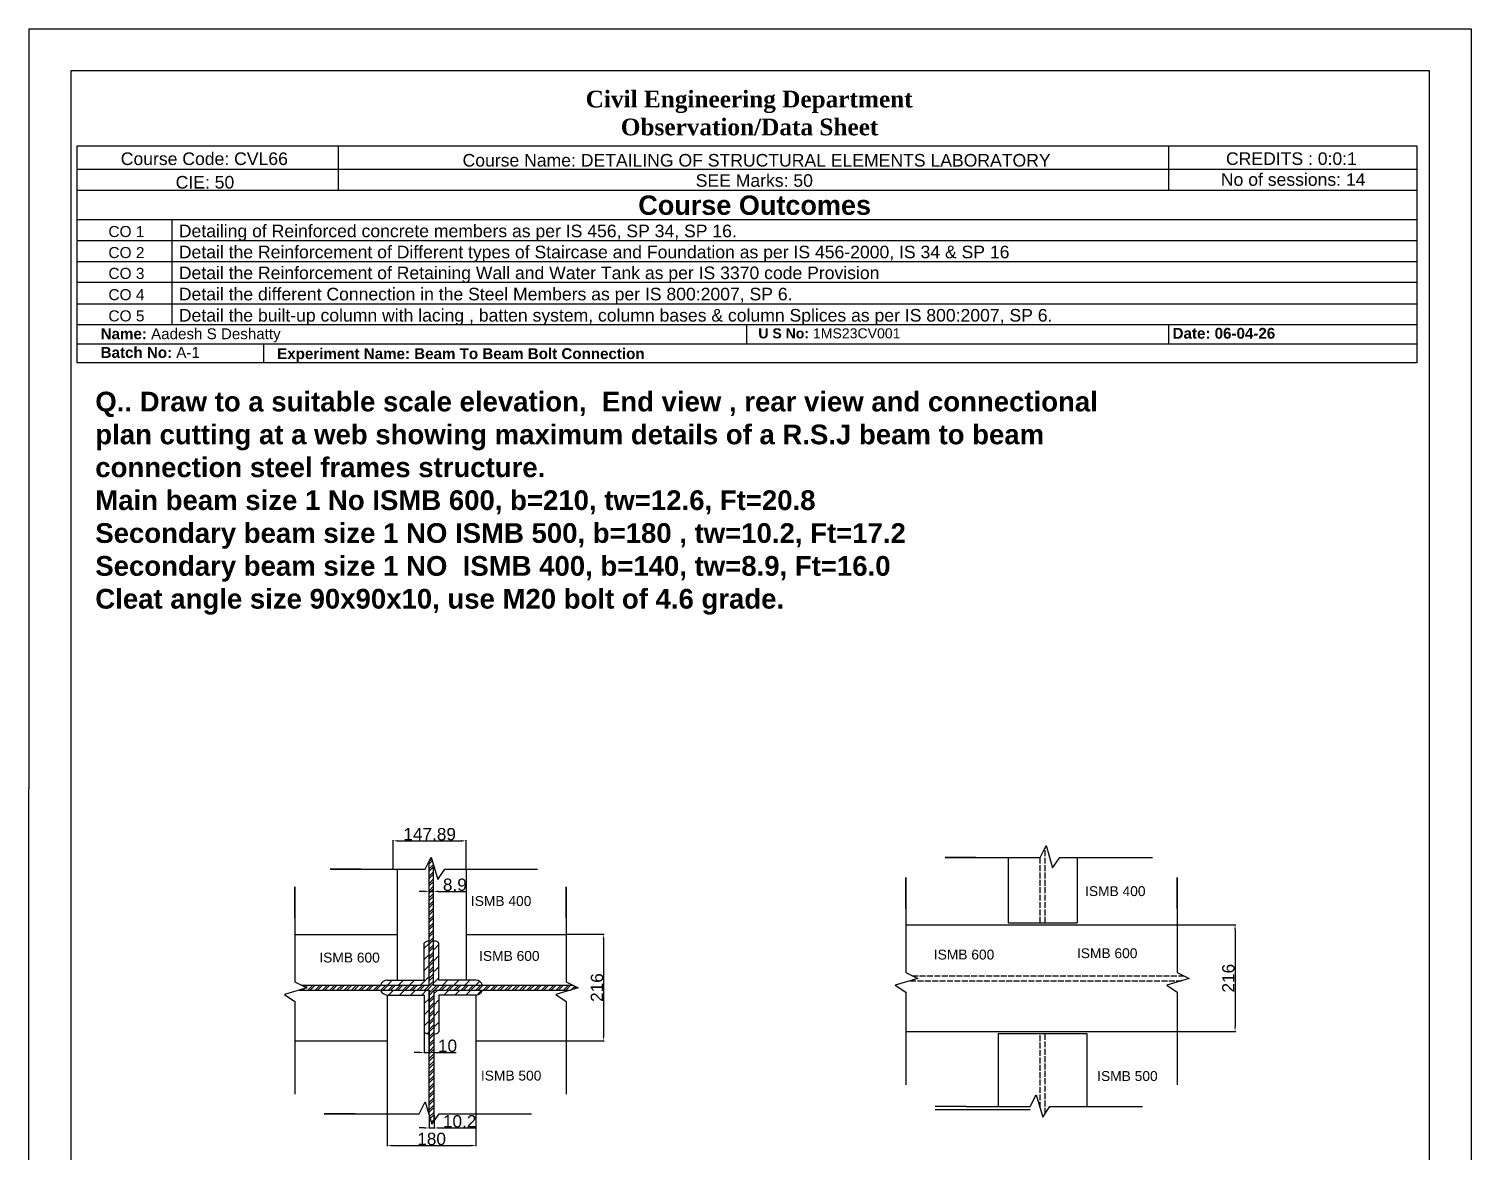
# Model space of a CAD drawing. Header units: millimetres. Extents: x 9543 to 16055, y 15 to 4152.
# Drawn here: x 9543 to 12469, y 1875 to 4152 of the extents above; entities that cross this region are included whole.
import ezdxf

# ---------------------------------------------------------------- set-up
doc = ezdxf.new("R2010")
doc.units = ezdxf.units.MM
doc.linetypes.add('ACAD_ISO02W100', pattern=[15, 12, -3])
doc.styles.get("Standard").update_dxf_attribs({"font": 'arial.ttf'})
doc.dimstyles.new('ISO-25', dxfattribs={"dimtxt": 25, "dimasz": 10, "dimexe": 1.25, "dimexo": 0.625, "dimtad": 1, "dimdsep": 46, "dimtxsty": 'Standard', "dimcen": 2.5, "dimadec": 0, "dimazin": 0, "dimtfac": 1, "dimtmove": 0, "dimatfit": 3, "dimfxl": 1, "dimarcsym": 0})

# ---------------------------------------------------------------- blocks, each defined once
blk = doc.blocks.new('*D4')
at = {"color": 0, "lineweight": -2, "transparency": 16777216}
for p, q in [((10282.3, 2447.9), (10282.3, 2505.7)), ((10292.3, 2504.5), (10420.2, 2504.5)), ((10430.2, 2447.9), (10430.2, 2505.7))]:
    blk.add_line(p, q, dxfattribs=at)
at = {"color": 0, "transparency": 16777216}
for points in [[(10292.3, 2506.1), (10292.3, 2502.8), (10282.3, 2504.5)], [(10420.2, 2506.1), (10420.2, 2502.8), (10430.2, 2504.5)]]:
    blk.add_solid(points, dxfattribs=at)
at = {"layer": 'Defpoints', "color": 0, "transparency": 16777216}
for p in [(10430.2, 2504.5), (10282.3, 2447.3), (10430.2, 2447.3)]:
    blk.add_point(p, dxfattribs=at)
at = {"color": 0, "transparency": 16777216, "insert": (10356.2, 2517.8), "char_height": 25, "attachment_point": 5}
blk.add_mtext('147.89', dxfattribs=at)
blk = doc.blocks.new('*D5')
at = {"color": 0, "lineweight": -2, "transparency": 16777216}
for p, q in [((10345.1, 2401.9), (10335.1, 2401.9)), ((10355.1, 2402.5), (10355.1, 2403.1)), ((10355.1, 2401.9), (10364, 2401.9)), ((10364, 2402.5), (10364, 2403.1)), ((10374, 2401.9), (10430.8, 2401.9))]:
    blk.add_line(p, q, dxfattribs=at)
at = {"color": 0, "transparency": 16777216}
for points in [[(10345.1, 2403.5), (10345.1, 2400.2), (10355.1, 2401.9)], [(10374, 2403.5), (10374, 2400.2), (10364, 2401.9)]]:
    blk.add_solid(points, dxfattribs=at)
at = {"layer": 'Defpoints', "color": 0, "transparency": 16777216}
for p in [(10355.1, 2401.9), (10364, 2401.9), (10364, 2401.9)]:
    blk.add_point(p, dxfattribs=at)
at = {"color": 0, "transparency": 16777216, "insert": (10407.4, 2415.3), "char_height": 25, "attachment_point": 5}
blk.add_mtext('8.9', dxfattribs=at)
blk = doc.blocks.new('*D6')
at = {"color": 0, "lineweight": -2, "transparency": 16777216}
for p, q in [((10634.1, 2314.8), (10710.3, 2314.8)), ((10709.1, 2304.8), (10709.1, 2108.8)), ((10634.1, 2098.8), (10710.3, 2098.8))]:
    blk.add_line(p, q, dxfattribs=at)
at = {"color": 0, "transparency": 16777216}
for points in [[(10707.4, 2304.8), (10710.7, 2304.8), (10709.1, 2314.8)], [(10707.4, 2108.8), (10710.7, 2108.8), (10709.1, 2098.8)]]:
    blk.add_solid(points, dxfattribs=at)
at = {"layer": 'Defpoints', "color": 0, "transparency": 16777216}
for p in [(10633.4, 2314.8), (10633.4, 2098.8), (10709.1, 2098.8)]:
    blk.add_point(p, dxfattribs=at)
at = {"color": 0, "transparency": 16777216, "insert": (10695.7, 2206.8), "char_height": 25, "attachment_point": 5, "rotation": 90}
blk.add_mtext('216', dxfattribs=at)
blk = doc.blocks.new('*D7')
at = {"color": 0, "lineweight": -2, "transparency": 16777216}
for p, q in [((10345.1, 2116.1), (10345.1, 2073.8)), ((10355.1, 2116.1), (10355.1, 2073.8)), ((10335.1, 2075.1), (10325.1, 2075.1)), ((10345.1, 2075.1), (10355.1, 2075.1)), ((10365.1, 2075.1), (10409.7, 2075.1))]:
    blk.add_line(p, q, dxfattribs=at)
at = {"color": 0, "transparency": 16777216}
for points in [[(10335.1, 2076.7), (10335.1, 2073.4), (10345.1, 2075.1)], [(10365.1, 2076.7), (10365.1, 2073.4), (10355.1, 2075.1)]]:
    blk.add_solid(points, dxfattribs=at)
at = {"layer": 'Defpoints', "color": 0, "transparency": 16777216}
for p in [(10345.1, 2116.8), (10355.1, 2116.8), (10355.1, 2075.1)]:
    blk.add_point(p, dxfattribs=at)
at = {"color": 0, "transparency": 16777216, "insert": (10392.4, 2088.5), "char_height": 25, "attachment_point": 5}
blk.add_mtext('10', dxfattribs=at)
blk = doc.blocks.new('*D8')
at = {"color": 0, "lineweight": -2, "transparency": 16777216}
for p, q in [((10355.1, 1947.8), (10355.1, 1920.7)), ((10365.3, 1947.8), (10365.3, 1920.7)), ((10345.1, 1922), (10335.1, 1922)), ((10355.1, 1922), (10365.3, 1922)), ((10375.3, 1922), (10448.9, 1922))]:
    blk.add_line(p, q, dxfattribs=at)
at = {"color": 0, "transparency": 16777216}
for points in [[(10345.1, 1923.6), (10345.1, 1920.3), (10355.1, 1922)], [(10375.3, 1923.6), (10375.3, 1920.3), (10365.3, 1922)]]:
    blk.add_solid(points, dxfattribs=at)
at = {"layer": 'Defpoints', "color": 0, "transparency": 16777216}
for p in [(10355.1, 1948.5), (10365.3, 1948.5), (10365.3, 1922)]:
    blk.add_point(p, dxfattribs=at)
at = {"color": 0, "transparency": 16777216, "insert": (10417.1, 1935.3), "char_height": 25, "attachment_point": 5}
blk.add_mtext('10.2', dxfattribs=at)
blk = doc.blocks.new('*D9')
at = {"color": 0, "lineweight": -2, "transparency": 16777216}
for p, q in [((10270.2, 1950.1), (10270.2, 1885)), ((10450.2, 1950.1), (10450.2, 1885)), ((10280.2, 1886.2), (10440.2, 1886.2))]:
    blk.add_line(p, q, dxfattribs=at)
at = {"color": 0, "transparency": 16777216}
for points in [[(10280.2, 1887.9), (10280.2, 1884.5), (10270.2, 1886.2)], [(10440.2, 1887.9), (10440.2, 1884.5), (10450.2, 1886.2)]]:
    blk.add_solid(points, dxfattribs=at)
at = {"layer": 'Defpoints', "color": 0, "transparency": 16777216}
for p in [(10270.2, 1950.7), (10450.2, 1950.7), (10450.2, 1886.2)]:
    blk.add_point(p, dxfattribs=at)
at = {"color": 0, "transparency": 16777216, "insert": (10360.2, 1899.6), "char_height": 25, "attachment_point": 5}
blk.add_mtext('180', dxfattribs=at)
blk = doc.blocks.new('*D83')
at = {"color": 0, "lineweight": -2, "transparency": 16777216}
for p, q in [((11873.4, 2333.8), (11991.4, 2333.8)), ((11990.1, 2323.8), (11990.1, 2127.8)), ((11873.4, 2117.8), (11991.4, 2117.8))]:
    blk.add_line(p, q, dxfattribs=at)
at = {"color": 0, "transparency": 16777216}
for points in [[(11988.5, 2323.8), (11991.8, 2323.8), (11990.1, 2333.8)], [(11988.5, 2127.8), (11991.8, 2127.8), (11990.1, 2117.8)]]:
    blk.add_solid(points, dxfattribs=at)
at = {"layer": 'Defpoints', "color": 0, "transparency": 16777216}
for p in [(11872.8, 2333.8), (11872.8, 2117.8), (11990.1, 2117.8)]:
    blk.add_point(p, dxfattribs=at)
at = {"color": 0, "transparency": 16777216, "insert": (11976.7, 2225.8), "char_height": 25, "attachment_point": 5, "rotation": 90}
blk.add_mtext('216', dxfattribs=at)

msp = doc.modelspace()

# ---------------------------------------------------------------- hatches: boundary and pattern name
h = msp.add_hatch()
h.set_pattern_fill('ANSI32', color=256, scale=1.1)
h.set_pattern_definition([(45, (7475.986, 472.587), (-7.40871, 7.40871), []), (45, (7480.925, 472.587), (-7.40871, 7.40871), [])])
h.paths.add_polyline_path([(10646.403, 2211.869), (10363.99, 2211.869), (10363.99, 2456.024), (10359.455, 2471.465), (10355.09, 2462.79), (10355.09, 2211.869), (10095.752, 2211.869), (10106.951, 2206.234), (10091.408, 2201.669), (10355.09, 2201.669), (10355.09, 2116.769), (10355.09, 1948.465), (10360.705, 1929.35), (10365.29, 1936.103), (10365.29, 2201.669), (10642.059, 2201.669), (10657.602, 2206.234)])
h = msp.add_hatch()
h.set_pattern_fill('ANSI31', color=256, scale=5)
h.set_pattern_definition([(45, (7475.986, 472.587), (-11.22532, 11.22532), [])])
h.paths.add_polyline_path([(10355.09, 2301.216, 0.18881895), (10345.09, 2296.769), (10345.09, 2221.869), (10270.19, 2221.869, 0.30564437), (10256.716, 2211.869), (10355.09, 2211.869)])
h.paths.add_polyline_path([(10375.09, 2296.769, 0.18536588), (10365.29, 2301.206), (10365.29, 2211.869), (10463.465, 2211.869, 0.30564437), (10449.99, 2221.869), (10375.09, 2221.869)])
h.paths.add_polyline_path([(10355.09, 2201.669), (10256.716, 2201.669, 0.30564437), (10270.19, 2191.669), (10345.09, 2191.669), (10345.09, 2116.769, 0.18881895), (10355.09, 2112.322)])
h.paths.add_polyline_path([(10463.465, 2201.669), (10365.29, 2201.669), (10365.29, 2112.332, 0.18536588), (10375.09, 2116.769), (10375.09, 2191.669), (10449.99, 2191.669, 0.30564437)])

# ---------------------------------------------------------------- linework, layer by layer
for p, q in [((9543.088, 4151.913), (12469.133, 4151.913)), ((9543.088, 4151.913), (9543.088, 2610.091)), ((12469.133, 4151.913), (12469.133, 15.436)), ((10170.602, 3914.405), (10170.602, 3823.783)), ((11855.033, 3914.405), (11855.033, 3823.783)), ((9641.328, 3867.36), (12358.724, 3867.36)), ((12358.724, 3823.783), (9641.328, 3823.783)), ((9641.328, 3765.283), (12358.724, 3765.283)), ((9833.42, 3765.283), (9833.42, 3721.934)), ((12358.724, 3721.934), (9641.328, 3721.934)), ((9833.42, 3721.934), (9833.42, 3679.954)), ((9641.328, 3679.954), (12358.724, 3679.954)), ((9833.42, 3679.954), (9833.42, 3637.3)), ((12358.724, 3637.3), (9641.328, 3637.3)), ((9833.42, 3637.3), (9833.42, 3593.793)), ((9641.328, 3593.793), (12358.724, 3593.793)), ((9833.42, 3593.793), (9833.42, 3551.192)), ((12358.724, 3551.192), (9641.328, 3551.192)), ((10999.811, 3513.156), (10999.811, 3551.192)), ((11855.743, 3513.156), (11855.743, 3551.192)), ((9641.328, 3513.156), (12358.724, 3513.156)), ((10019.711, 3474.392), (10019.711, 3513.156)), ((9543.088, 15.436), (9543.088, 2610.091)), ((11594.565, 2470.804), (11606.718, 2494.959)), ((11606.718, 2494.959), (11620.079, 2449.47)), ((10347.302, 2447.31), (10359.455, 2471.465)), ((10355.09, 2211.869), (10355.09, 2462.79)), ((10359.455, 2471.465), (10372.816, 2425.976)), ((11464.565, 2470.804), (11401.802, 2470.804)), ((11401.802, 2470.804), (11594.565, 2470.804)), ((11464.565, 2470.804), (11594.565, 2470.804)), ((11529.565, 2470.804), (11529.565, 2338.263)), ((11620.079, 2449.47), (11634.565, 2470.804)), ((11634.565, 2470.804), (11764.565, 2470.804)), ((11634.565, 2470.804), (11822.529, 2470.804)), ((11669.565, 2470.804), (11669.565, 2338.263)), ((10217.302, 2447.31), (10154.539, 2447.31)), ((10154.539, 2447.31), (10347.302, 2447.31)), ((10217.302, 2447.31), (10347.302, 2447.31)), ((10290.19, 2447.31), (10290.19, 2221.869)), ((10363.99, 2211.869), (10363.99, 2456.024)), ((10372.816, 2425.976), (10387.302, 2447.31)), ((10387.302, 2447.31), (10517.302, 2447.31)), ((10387.302, 2447.31), (10575.266, 2447.31)), ((10430.19, 2447.31), (10430.19, 2221.869)), ((11322.17, 2367.389), (11322.17, 2430.152)), ((11322.17, 2430.152), (11322.17, 2237.389)), ((11872.821, 2367.389), (11872.821, 2430.152)), ((11872.821, 2430.152), (11872.821, 2237.389)), ((10082.796, 2348.388), (10082.796, 2411.15)), ((10082.796, 2411.15), (10082.796, 2218.388)), ((10633.447, 2348.388), (10633.447, 2411.15)), ((10633.447, 2411.15), (10633.447, 2218.388)), ((10082.796, 2348.388), (10082.796, 2218.388)), ((10633.447, 2348.388), (10633.447, 2218.388)), ((11322.17, 2367.389), (11322.17, 2237.389)), ((11872.821, 2367.389), (11872.821, 2237.389)), ((10082.796, 2314.769), (10290.19, 2314.769)), ((10430.19, 2314.769), (10633.447, 2314.769)), ((11322.17, 2333.771), (11529.565, 2333.771)), ((11529.565, 2338.263), (11669.565, 2338.263)), ((11529.565, 2333.771), (11669.565, 2333.771)), ((11669.565, 2333.771), (11872.821, 2333.771)), ((10345.09, 2221.869), (10345.09, 2296.769)), ((10375.09, 2221.869), (10375.09, 2296.769)), ((11346.325, 2225.236), (11300.836, 2211.875)), ((11322.17, 2237.389), (11346.325, 2225.236)), ((11896.976, 2225.236), (11851.487, 2211.875)), ((11872.821, 2237.389), (11896.976, 2225.236)), ((10106.951, 2206.234), (10061.462, 2192.873)), ((10082.796, 2218.388), (10106.951, 2206.234)), ((10091.408, 2201.669), (10355.09, 2201.669)), ((10095.752, 2211.869), (10355.09, 2211.869)), ((10270.19, 2221.869), (10345.09, 2221.869)), ((10355.09, 1948.465), (10355.09, 2201.669)), ((10355.09, 2201.669), (10355.09, 2116.769)), ((10363.99, 2211.869), (10646.403, 2211.869)), ((10365.29, 1936.103), (10365.29, 2201.669)), ((10365.29, 2201.669), (10642.059, 2201.669)), ((10449.99, 2221.869), (10375.09, 2221.869)), ((10657.602, 2206.234), (10612.113, 2192.873)), ((10633.447, 2218.388), (10657.602, 2206.234)), ((11300.836, 2211.875), (11322.17, 2197.389)), ((11322.17, 2197.389), (11322.17, 2067.389)), ((11322.17, 2197.389), (11322.17, 2009.425)), ((11851.487, 2211.875), (11872.821, 2197.389)), ((11872.821, 2197.389), (11872.821, 2067.389)), ((11872.821, 2197.389), (11872.821, 2009.425)), ((10061.462, 2192.873), (10082.796, 2178.388)), ((10082.796, 2178.388), (10082.796, 2048.388)), ((10082.796, 2178.388), (10082.796, 1990.423)), ((10270.19, 2191.669), (10270.19, 1950.684)), ((10270.19, 2191.669), (10345.09, 2191.669)), ((10345.09, 2191.669), (10345.09, 2116.769)), ((10375.09, 2191.669), (10375.09, 2116.769)), ((10449.99, 2191.669), (10375.09, 2191.669)), ((10450.19, 2191.679), (10450.19, 1950.684)), ((10612.113, 2192.873), (10633.447, 2178.388)), ((10633.447, 2178.388), (10633.447, 2048.388)), ((10633.447, 2178.388), (10633.447, 1990.423)), ((11322.17, 2117.771), (11509.565, 2117.771)), ((11509.565, 2117.771), (11689.565, 2117.771)), ((11509.565, 2113.316), (11509.565, 1965.231)), ((11509.565, 2113.316), (11689.565, 2113.316)), ((11509.565, 2113.316), (11689.565, 2113.316)), ((11689.565, 2117.771), (11872.821, 2117.771)), ((11689.565, 2113.316), (11689.565, 1965.231)), ((10082.796, 2098.769), (10270.19, 2098.769)), ((10450.19, 2098.769), (10633.447, 2098.769)), ((10335.19, 1950.684), (10347.344, 1974.839)), ((10347.344, 1974.839), (10360.705, 1929.35)), ((11444.565, 1965.231), (11381.802, 1965.231)), ((11444.565, 1965.231), (11574.565, 1965.231)), ((11574.565, 1965.231), (11586.718, 1989.386)), ((11586.718, 1989.386), (11600.079, 1943.897)), ((11600.079, 1943.897), (11614.565, 1965.231)), ((11614.565, 1965.231), (11744.565, 1965.231)), ((11614.565, 1965.231), (11802.529, 1965.231)), ((10205.19, 1950.684), (10142.428, 1950.684)), ((10142.428, 1950.684), (10335.19, 1950.684)), ((10205.19, 1950.684), (10335.19, 1950.684)), ((10360.705, 1929.35), (10375.19, 1950.684)), ((10375.19, 1950.684), (10505.19, 1950.684)), ((10375.19, 1950.684), (10563.155, 1950.684)), ((11381.802, 1959.686), (11574.565, 1959.686))]:
    msp.add_line(p, q)
at = {"linetype": 'ACAD_ISO02W100'}
for p, q in [((11604.665, 2338.263), (11604.665, 2490.878)), ((11594.465, 2338.263), (11594.465, 2470.804)), ((11335.126, 2230.871), (11885.777, 2230.871)), ((11330.782, 2220.671), (11881.433, 2220.671)), ((11594.465, 1963.012), (11594.465, 2113.316)), ((11604.665, 1950.65), (11604.665, 2113.316))]:
    msp.add_line(p, q, dxfattribs=at)
for points in [[(9628.757, 4067.328), (12383.98, 4067.328), (12383.98, 100.61), (9628.757, 100.61)], [(9641.328, 3914.405), (12358.724, 3914.405), (12358.724, 3474.392), (9641.328, 3474.392)]]:
    msp.add_lwpolyline(points, close=True)
for centre, start, end in [((10355.769, 2286.224), 92.589953, 135.360519), ((10364.412, 2286.224), 44.639481, 87.410047), ((10270.869, 2206.877), 92.589953, 160.571863), ((10270.869, 2206.661), 199.428137, 267.410047), ((10449.312, 2206.877), 19.428137, 87.410047), ((10449.312, 2206.661), 272.589953, 340.571863), ((10355.769, 2127.314), 224.639481, 267.410047), ((10364.412, 2127.314), 272.589953, 315.360519)]:
    msp.add_arc(centre, 15.007, start, end)

# ---------------------------------------------------------------- texts
at = {"attachment_point": 1}
for s, width, gutter_width, heights, insert, char_height in [('\\pxqc;{\\fBookman Old Style|b0|i0|c0|p18;\\H1.16667x;         \\fBookman Old Style|b1|i0|c0|p18;\\H1.14285x;       Civil Engineering Department\\P               Observation/Data Sheet}', 1292.21538, 127.225, [0], (10263.008, 4026.346), 25.445043), ('Course Code: CVL66', 1195.39826, 127.662, [0], (9729.575, 3901.167), 25.53247), ('Course Name: DETAILING OF STRUCTURAL ELEMENTS LABORATORY', 1195.39826, 127.662, [0], (10422.972, 3898.037), 25.53247), ('CREDITS : 0:0:1', 1195.39826, 127.662, [0], (11971.72, 3901.33), 25.53247), ('CIE: 50', 1195.39826, 127.662, [0], (9840.867, 3853.452), 25.5325), ('SEE Marks: 50', 1195.39826, 127.662, [0], (10895.917, 3857.012), 25.53247), ('No of sessions: 14', 1195.39826, 127.662, [0], (11961.398, 3858.941), 25.53247), ('{\\fArial|b1|i0|c0|p34;Course Outcomes}', 1195.39826, 127.662, [0], (10779.43, 3813.813), 39.24824), ('CO 1', 1050.4106, 112.178, [0], (9704.515, 3751.918), 22.4357), ('Detailing of Reinforced concrete members as per IS 456, SP 34, SP 16.', 1195.39826, 127.662, [0], (9847.368, 3754.636), 25.53247), ('CO 2', 1050.4106, 112.178, [0], (9704.515, 3709.253), 22.4357), ('Detail the Reinforcement of Different types of Staircase and Foundation as per IS 456-2000, IS 34 & SP 16', 2065.62101, 127.662, [0], (9847.368, 3711.971), 25.532467), ('CO 3', 1050.4106, 112.178, [0], (9704.515, 3666.937), 22.4357), ('Detail the Reinforcement of Retaining Wall and Water Tank as per IS 3370 code Provision', 1800.33371, 127.662, [0], (9847.368, 3669.655), 25.53247), ('CO 4', 1050.4106, 112.178, [0], (9704.515, 3623.856), 22.4357), ('Detail the different Connection in the Steel Members as per IS 800:2007, SP 6.', 1573.2317, 127.662, [0], (9847.368, 3626.574), 25.53247), ('CO 5', 1050.4106, 112.178, [0], (9704.515, 3580.802), 22.4357), ('Detail the built-up column with lacing , batten system, column bases & column Splices as per IS 800:2007, SP 6.', 2119.88432, 127.662, [0], (9847.368, 3583.52), 25.532467), ('{\\fArial|b1|i0|c0|p34;Name: }Aadesh S Deshatty', 1195.39826, 127.662, [0], (9688.736, 3544.24), 21.97902), ('{\\fArial|b1|i0|c0|p34;U S No: }1MS23CV001', 1195.39826, 127.662, [0], (11022.989, 3544.323), 20.40909), ('{\\fArial|b1|i0|c0|p34;Date: 06-04-26}', 1195.39826, 127.662, [0], (11863.433, 3545.2), 21.97902), ('{\\fArial|b1|i0|c0|p34;Batch No: }A-1', 1195.39826, 127.662, [0], (9688.736, 3506.326), 21.97902), ('{\\fArial|b1|i0|c0|p34;Experiment Name: Beam To Beam Bolt Connection}', 1195.39826, 127.662, [0], (10046.834, 3503.957), 21.97902), ('{\\fArial|b1|i0|c0|p34;Q.. Draw to a suitable scale elevation,  End view , rear view and connectional \\Pplan cutting at a web showing maximum details of a R.S.J beam to beam \\Pconnection steel frames structure.\\PMain beam size 1 No ISMB 600, b=210, tw=12.6, Ft=20.8\\PSecondary beam size 1 NO ISMB 500, b=180 , tw=10.2, Ft=17.2\\PSecondary beam size 1 NO  ISMB 400, b=140, tw=8.9, Ft=16.0\\PCleat angle size 90x90x10, use M20 bolt of 4.6 grade.}', 2626.95203, 127.662, [574.812], (9677.932, 3415.688), 40), ('ISMB 400', 259.0119, 12.5, [0], (11685.834, 2412.446), 20), ('ISMB 400', 259.0119, 12.5, [0], (10439.881, 2392.458), 20), ('ISMB 600', 259.0119, 12.5, [0], (11379.037, 2283.739), 20), ('ISMB 600', 259.0119, 12.5, [0], (11669.398, 2286.477), 20), ('ISMB 600', 259.0119, 12.5, [0], (10132.409, 2277.688), 20), ('ISMB 600', 259.0119, 12.5, [0], (10456.592, 2281.029), 20), ('ISMB 500', 259.0119, 12.5, [0], (10460.217, 2038.188), 20), ('ISMB 500', 259.0119, 12.5, [0], (11710.487, 2037.279), 20)]:
    msp.add_mtext_dynamic_manual_height_columns(s, width=width, gutter_width=gutter_width, heights=heights, dxfattribs=dict(at, insert=insert, char_height=char_height))

# ---------------------------------------------------------------- dimensions: what is measured, and where the dimension line sits
for base, p1, p2, picture, middle in [((10430.19, 2504.452), (10282.302, 2447.31), (10430.19, 2447.31), '*D4', (10356.246, 2517.841)), ((10355.09, 2075.067), (10345.09, 2116.769), (10355.09, 2116.769), '*D7', (10392.402, 2088.456)), ((10450.19, 1886.213), (10270.19, 1950.684), (10450.19, 1950.684), '*D9', (10360.19, 1899.602)), ((10365.29, 1921.95), (10355.09, 1948.465), (10365.29, 1948.465), '*D8', (10417.08, 1935.339))]:
    dim = msp.add_linear_dim(base=base, p1=p1, p2=p2, dimstyle='ISO-25')
    dim.commit()
    dim.dimension.update_dxf_attribs({"geometry": picture, "text_midpoint": middle})
for base, p1, p2, angle, picture, middle in [((10363.99, 2401.879), (10355.09, 2401.879), (10363.99, 2401.879), 180, '*D5', (10407.416, 2415.268)), ((10709.052, 2098.769), (10633.447, 2314.769), (10633.447, 2098.769), 90, '*D6', (10695.663, 2206.769)), ((11990.136, 2117.771), (11872.821, 2333.771), (11872.821, 2117.771), 90, '*D83', (11976.747, 2225.771))]:
    dim = msp.add_linear_dim(base=base, p1=p1, p2=p2, angle=angle, dimstyle='ISO-25')
    dim.commit()
    dim.dimension.update_dxf_attribs({"geometry": picture, "text_midpoint": middle})

doc.saveas('drawing.dxf')
